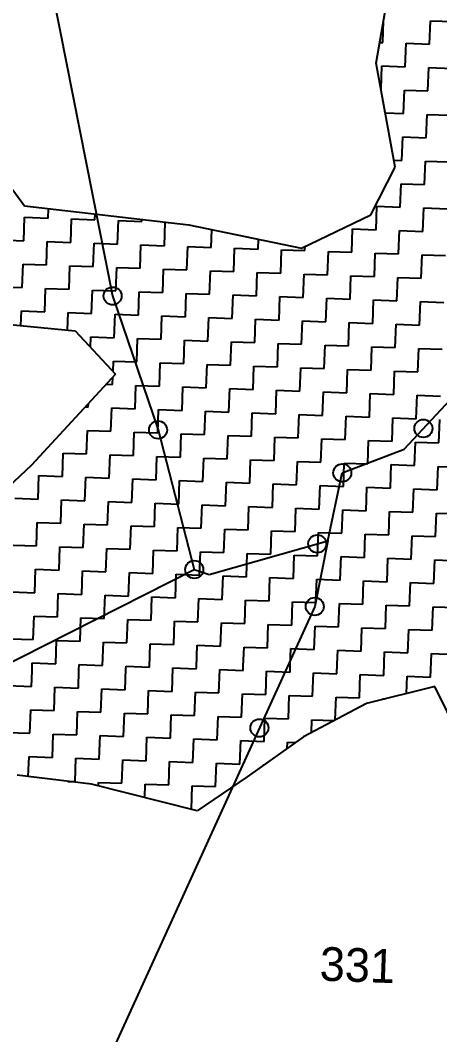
# Model space of a CAD drawing. Header units: metres. Extents: x 287345 to 291891, y 1993918 to 1999987.
# Drawn here: x 289616.9 to 289796.9, y 1997489.3 to 1997924.9 of the extents above; entities that cross this region are included whole.
import ezdxf
from ezdxf.enums import TextEntityAlignment as Align

# ---------------------------------------------------------------- set-up
doc = ezdxf.new("R2010")
doc.units = ezdxf.units.M
doc.header["$MEASUREMENT"] = 0
for name, color, linetype in [('POLY_HATCH', 12, 'Continuous'), ('POLY_PARCEL', 6, 'Continuous'), ('TEXT_PARCEL', 7, 'Continuous')]:
    doc.layers.add(name, color=color, linetype=linetype)
doc.styles.add('TEXT_MAP', font='')
doc.styles.get('TEXT_MAP').set_extended_font_data('Kruti Dev 050')

msp = doc.modelspace()

# ---------------------------------------------------------------- linework, layer by layer
for centre in [(289656.53, 1997806.53), (289676.05, 1997749.02), (289789.94, 1997749.64), (289755.12, 1997730.55), (289744.37, 1997700.1), (289691.58, 1997689.04), (289743.32, 1997673.16), (289719.56, 1997620.99)]:
    msp.add_circle(centre, 3.85)
at = {"layer": 'POLY_HATCH'}
for p, q in [((289769.62, 1997906.54), (289780.06, 1997965.92)), ((289777.77, 1997861.78), (289769.62, 1997906.54)), ((289767.31, 1997841.31), (289777.77, 1997861.78)), ((289609.39, 1997858.01), (289618.67, 1997845.18)), ((289618.67, 1997845.18), (289689.3, 1997837.12)), ((289737.61, 1997827.07), (289767.31, 1997841.31)), ((289689.3, 1997837.12), (289737.61, 1997827.07)), ((289593.3, 1997796.05), (289640.41, 1997791.6)), ((289640.41, 1997791.6), (289657.83, 1997772.92)), ((289657.83, 1997772.92), (289621.69, 1997733.9)), ((289621.69, 1997733.9), (289597.24, 1997711.14)), ((289794.91, 1997638.84), (289765.45, 1997631.54)), ((289805.28, 1997617.63), (289794.91, 1997638.84)), ((289765.45, 1997631.54), (289738.52, 1997617.21)), ((289738.52, 1997617.21), (289714.28, 1997600)), ((289647.42, 1997596.81), (289615.58, 1997600.72)), ((289714.28, 1997600), (289692.91, 1997585.47)), ((289692.91, 1997585.47), (289647.42, 1997596.81))]:
    msp.add_line(p, q, dxfattribs=at)
at = {"layer": 'POLY_HATCH', "linetype": 'Continuous'}
for p, q in [((289792.57, 1997914.7), (289792.93, 1997924.75)), ((289792.93, 1997924.75), (289802.98, 1997924.4)), ((289772.46, 1997915.41), (289772.79, 1997924.55)), ((289771.19, 1997915.46), (289772.46, 1997915.41)), ((289782.16, 1997905), (289782.52, 1997915.06)), ((289782.52, 1997915.06), (289792.57, 1997914.7)), ((289771.75, 1997895.3), (289772.11, 1997905.36)), ((289772.11, 1997905.36), (289782.16, 1997905)), ((289791.86, 1997894.59), (289792.22, 1997904.65)), ((289792.22, 1997904.65), (289802.27, 1997904.29)), ((289771.66, 1997895.31), (289771.75, 1997895.3)), ((289781.45, 1997884.89), (289781.81, 1997894.95)), ((289781.81, 1997894.95), (289791.86, 1997894.59)), ((289773.51, 1997885.17), (289781.45, 1997884.89)), ((289791.15, 1997874.48), (289791.5, 1997884.54)), ((289791.5, 1997884.54), (289801.56, 1997884.18)), ((289780.74, 1997864.78), (289781.09, 1997874.84)), ((289781.09, 1997874.84), (289791.15, 1997874.48)), ((289777.2, 1997864.91), (289780.74, 1997864.78)), ((289790.44, 1997854.37), (289790.79, 1997864.43)), ((289790.79, 1997864.43), (289800.85, 1997864.07)), ((289780.03, 1997844.67), (289780.38, 1997854.73)), ((289780.38, 1997854.73), (289790.44, 1997854.37)), ((289628.85, 1997839.96), (289629, 1997844)), ((289769.62, 1997834.98), (289769.97, 1997845.03)), ((289769.97, 1997845.03), (289780.03, 1997844.67)), ((289789.73, 1997834.26), (289790.08, 1997844.32)), ((289790.08, 1997844.32), (289800.14, 1997843.96)), ((289618.44, 1997830.26), (289618.8, 1997840.31)), ((289618.8, 1997840.31), (289628.85, 1997839.96)), ((289638.55, 1997829.55), (289638.91, 1997839.6)), ((289638.91, 1997839.6), (289648.96, 1997839.25)), ((289648.96, 1997839.25), (289649.05, 1997841.71)), ((289658.66, 1997828.83), (289659.02, 1997838.89)), ((289659.02, 1997838.89), (289669.07, 1997838.53)), ((289669.07, 1997838.53), (289669.1, 1997839.42)), ((289678.77, 1997828.12), (289679.13, 1997838.18)), ((289679.13, 1997838.18), (289680.43, 1997838.13)), ((289698.88, 1997827.41), (289699.15, 1997835.07)), ((289759.21, 1997825.28), (289759.56, 1997835.33)), ((289759.56, 1997835.33), (289769.62, 1997834.98)), ((289779.32, 1997824.57), (289779.67, 1997834.62)), ((289779.67, 1997834.62), (289789.73, 1997834.26)), ((289608.39, 1997830.61), (289618.44, 1997830.26)), ((289628.14, 1997819.85), (289628.5, 1997829.9)), ((289628.5, 1997829.9), (289638.55, 1997829.55)), ((289648.25, 1997819.14), (289648.61, 1997829.19)), ((289648.61, 1997829.19), (289658.66, 1997828.83)), ((289718.99, 1997826.7), (289719.14, 1997830.91)), ((289668.36, 1997818.42), (289668.72, 1997828.48)), ((289668.72, 1997828.48), (289678.77, 1997828.12)), ((289688.47, 1997817.71), (289688.82, 1997827.77)), ((289688.82, 1997827.77), (289698.88, 1997827.41)), ((289708.58, 1997817), (289708.93, 1997827.06)), ((289708.93, 1997827.06), (289718.99, 1997826.7)), ((289728.69, 1997816.29), (289729.04, 1997826.34)), ((289729.04, 1997826.34), (289739.1, 1997825.99)), ((289739.1, 1997825.99), (289739.16, 1997827.82)), ((289748.8, 1997815.58), (289749.15, 1997825.63)), ((289749.15, 1997825.63), (289759.21, 1997825.28)), ((289768.9, 1997814.87), (289769.26, 1997824.92)), ((289769.26, 1997824.92), (289779.32, 1997824.57)), ((289617.73, 1997810.15), (289618.09, 1997820.2)), ((289618.09, 1997820.2), (289628.14, 1997819.85)), ((289789.01, 1997814.16), (289789.37, 1997824.21)), ((289789.37, 1997824.21), (289799.42, 1997823.85)), ((289637.84, 1997809.44), (289638.2, 1997819.49)), ((289638.2, 1997819.49), (289648.25, 1997819.14)), ((289657.95, 1997808.73), (289658.31, 1997818.78)), ((289658.31, 1997818.78), (289668.36, 1997818.42)), ((289678.06, 1997808.01), (289678.41, 1997818.07)), ((289678.41, 1997818.07), (289688.47, 1997817.71)), ((289698.17, 1997807.3), (289698.52, 1997817.36)), ((289698.52, 1997817.36), (289708.58, 1997817)), ((289718.28, 1997806.59), (289718.63, 1997816.65)), ((289718.63, 1997816.65), (289728.69, 1997816.29)), ((289738.39, 1997805.88), (289738.74, 1997815.93)), ((289738.74, 1997815.93), (289748.8, 1997815.58)), ((289758.49, 1997805.17), (289758.85, 1997815.22)), ((289758.85, 1997815.22), (289768.9, 1997814.87)), ((289778.6, 1997804.46), (289778.96, 1997814.51)), ((289778.96, 1997814.51), (289789.01, 1997814.16)), ((289607.68, 1997810.5), (289617.73, 1997810.15)), ((289627.43, 1997799.74), (289627.79, 1997809.79)), ((289627.79, 1997809.79), (289637.84, 1997809.44)), ((289647.54, 1997799.03), (289647.9, 1997809.08)), ((289647.9, 1997809.08), (289657.95, 1997808.73)), ((289667.65, 1997798.32), (289668, 1997808.37)), ((289668, 1997808.37), (289678.06, 1997808.01)), ((289687.76, 1997797.6), (289688.11, 1997807.66)), ((289688.11, 1997807.66), (289698.17, 1997807.3)), ((289707.87, 1997796.89), (289708.22, 1997806.95)), ((289708.22, 1997806.95), (289718.28, 1997806.59)), ((289727.98, 1997796.18), (289728.33, 1997806.24)), ((289728.33, 1997806.24), (289738.39, 1997805.88)), ((289748.08, 1997795.47), (289748.44, 1997805.52)), ((289748.44, 1997805.52), (289758.49, 1997805.17)), ((289768.19, 1997794.76), (289768.55, 1997804.81)), ((289768.55, 1997804.81), (289778.6, 1997804.46)), ((289788.3, 1997794.05), (289788.66, 1997804.1)), ((289788.66, 1997804.1), (289798.71, 1997803.74)), ((289617.15, 1997793.8), (289617.38, 1997800.09)), ((289617.38, 1997800.09), (289627.43, 1997799.74)), ((289637.22, 1997791.9), (289637.48, 1997799.38)), ((289637.48, 1997799.38), (289647.54, 1997799.03)), ((289657.24, 1997788.62), (289657.59, 1997798.67)), ((289657.59, 1997798.67), (289667.65, 1997798.32)), ((289677.35, 1997787.91), (289677.7, 1997797.96)), ((289677.7, 1997797.96), (289687.76, 1997797.6)), ((289697.46, 1997787.19), (289697.81, 1997797.25)), ((289697.81, 1997797.25), (289707.87, 1997796.89)), ((289717.57, 1997786.48), (289717.92, 1997796.54)), ((289717.92, 1997796.54), (289727.98, 1997796.18)), ((289737.67, 1997785.77), (289738.03, 1997795.83)), ((289738.03, 1997795.83), (289748.08, 1997795.47)), ((289757.78, 1997785.06), (289758.14, 1997795.11)), ((289758.14, 1997795.11), (289768.19, 1997794.76)), ((289777.89, 1997784.35), (289778.25, 1997794.4)), ((289778.25, 1997794.4), (289788.3, 1997794.05)), ((289647.03, 1997784.51), (289647.18, 1997788.97)), ((289647.18, 1997788.97), (289657.24, 1997788.62)), ((289666.94, 1997778.21), (289667.29, 1997788.26)), ((289667.29, 1997788.26), (289677.35, 1997787.91)), ((289687.05, 1997777.5), (289687.4, 1997787.55)), ((289687.4, 1997787.55), (289697.46, 1997787.19)), ((289707.15, 1997776.78), (289707.51, 1997786.84)), ((289707.51, 1997786.84), (289717.57, 1997786.48)), ((289727.26, 1997776.07), (289727.62, 1997786.13)), ((289727.62, 1997786.13), (289737.67, 1997785.77)), ((289747.37, 1997775.36), (289747.73, 1997785.41)), ((289747.73, 1997785.41), (289757.78, 1997785.06)), ((289767.48, 1997774.65), (289767.84, 1997784.7)), ((289767.84, 1997784.7), (289777.89, 1997784.35)), ((289787.59, 1997773.94), (289787.95, 1997783.99)), ((289787.95, 1997783.99), (289798, 1997783.64)), ((289656.72, 1997774.11), (289656.88, 1997778.56)), ((289656.88, 1997778.56), (289666.94, 1997778.21)), ((289676.64, 1997767.8), (289676.99, 1997777.85)), ((289676.99, 1997777.85), (289687.05, 1997777.5)), ((289696.74, 1997767.08), (289697.1, 1997777.14)), ((289697.1, 1997777.14), (289707.15, 1997776.78)), ((289716.85, 1997766.37), (289717.21, 1997776.43)), ((289717.21, 1997776.43), (289727.26, 1997776.07)), ((289736.96, 1997765.66), (289737.32, 1997775.72)), ((289737.32, 1997775.72), (289747.37, 1997775.36)), ((289757.07, 1997764.95), (289757.43, 1997775)), ((289757.43, 1997775), (289767.48, 1997774.65)), ((289777.18, 1997764.24), (289777.54, 1997774.29)), ((289777.54, 1997774.29), (289787.59, 1997773.94)), ((289653.83, 1997768.6), (289656.53, 1997768.51)), ((289656.53, 1997768.51), (289656.64, 1997771.64)), ((289666.23, 1997758.1), (289666.58, 1997768.15)), ((289666.58, 1997768.15), (289676.64, 1997767.8)), ((289686.33, 1997757.39), (289686.69, 1997767.44)), ((289686.69, 1997767.44), (289696.74, 1997767.08)), ((289706.44, 1997756.67), (289706.8, 1997766.73)), ((289706.8, 1997766.73), (289716.85, 1997766.37)), ((289726.55, 1997755.96), (289726.91, 1997766.02)), ((289726.91, 1997766.02), (289736.96, 1997765.66)), ((289746.66, 1997755.25), (289747.02, 1997765.31)), ((289747.02, 1997765.31), (289757.07, 1997764.95)), ((289766.77, 1997754.54), (289767.13, 1997764.59)), ((289767.13, 1997764.59), (289777.18, 1997764.24)), ((289786.88, 1997753.83), (289787.23, 1997763.88)), ((289787.23, 1997763.88), (289797.29, 1997763.53)), ((289646.12, 1997758.81), (289646.17, 1997760.34)), ((289644.8, 1997758.86), (289646.12, 1997758.81)), ((289655.82, 1997748.4), (289656.17, 1997758.45)), ((289656.17, 1997758.45), (289666.23, 1997758.1)), ((289675.92, 1997747.69), (289676.28, 1997757.74)), ((289676.28, 1997757.74), (289686.33, 1997757.39)), ((289696.03, 1997746.98), (289696.39, 1997757.03)), ((289696.39, 1997757.03), (289706.44, 1997756.67)), ((289716.14, 1997746.26), (289716.5, 1997756.32)), ((289716.5, 1997756.32), (289726.55, 1997755.96)), ((289736.25, 1997745.55), (289736.61, 1997755.61)), ((289736.61, 1997755.61), (289746.66, 1997755.25)), ((289756.36, 1997744.84), (289756.72, 1997754.9)), ((289756.72, 1997754.9), (289766.77, 1997754.54)), ((289776.47, 1997744.13), (289776.82, 1997754.18)), ((289776.82, 1997754.18), (289786.88, 1997753.83)), ((289796.58, 1997743.42), (289796.93, 1997753.47)), ((289645.4, 1997738.7), (289645.76, 1997748.75)), ((289645.76, 1997748.75), (289655.82, 1997748.4)), ((289665.51, 1997737.99), (289665.87, 1997748.04)), ((289665.87, 1997748.04), (289675.92, 1997747.69)), ((289685.62, 1997737.28), (289685.98, 1997747.33)), ((289685.98, 1997747.33), (289696.03, 1997746.98)), ((289705.73, 1997736.57), (289706.09, 1997746.62)), ((289706.09, 1997746.62), (289716.14, 1997746.26)), ((289725.84, 1997735.85), (289726.2, 1997745.91)), ((289726.2, 1997745.91), (289736.25, 1997745.55)), ((289745.95, 1997735.14), (289746.31, 1997745.2)), ((289746.31, 1997745.2), (289756.36, 1997744.84)), ((289766.06, 1997734.43), (289766.41, 1997744.49)), ((289766.41, 1997744.49), (289776.47, 1997744.13)), ((289786.17, 1997733.72), (289786.52, 1997743.77)), ((289786.52, 1997743.77), (289796.58, 1997743.42)), ((289634.99, 1997729), (289635.35, 1997739.06)), ((289635.35, 1997739.06), (289645.4, 1997738.7)), ((289655.1, 1997728.29), (289655.46, 1997738.34)), ((289655.46, 1997738.34), (289665.51, 1997737.99)), ((289675.21, 1997727.58), (289675.57, 1997737.63)), ((289675.57, 1997737.63), (289685.62, 1997737.28)), ((289695.32, 1997726.87), (289695.68, 1997736.92)), ((289695.68, 1997736.92), (289705.73, 1997736.57)), ((289715.43, 1997726.16), (289715.79, 1997736.21)), ((289715.79, 1997736.21), (289725.84, 1997735.85)), ((289735.54, 1997725.44), (289735.9, 1997735.5)), ((289735.9, 1997735.5), (289745.95, 1997735.14)), ((289755.65, 1997724.73), (289756, 1997734.79)), ((289756, 1997734.79), (289766.06, 1997734.43)), ((289775.76, 1997724.02), (289776.11, 1997734.08)), ((289776.11, 1997734.08), (289786.17, 1997733.72)), ((289795.87, 1997723.31), (289796.22, 1997733.36)), ((289796.22, 1997733.36), (289806.28, 1997733.01)), ((289624.58, 1997719.3), (289624.94, 1997729.36)), ((289624.94, 1997729.36), (289634.99, 1997729)), ((289644.69, 1997718.59), (289645.05, 1997728.65)), ((289645.05, 1997728.65), (289655.1, 1997728.29)), ((289664.8, 1997717.88), (289665.16, 1997727.93)), ((289665.16, 1997727.93), (289675.21, 1997727.58)), ((289684.91, 1997717.17), (289685.27, 1997727.22)), ((289685.27, 1997727.22), (289695.32, 1997726.87)), ((289705.02, 1997716.46), (289705.38, 1997726.51)), ((289705.38, 1997726.51), (289715.43, 1997726.16)), ((289725.13, 1997715.75), (289725.48, 1997725.8)), ((289725.48, 1997725.8), (289735.54, 1997725.44)), ((289745.24, 1997715.03), (289745.59, 1997725.09)), ((289745.59, 1997725.09), (289755.65, 1997724.73)), ((289765.35, 1997714.32), (289765.7, 1997724.38)), ((289765.7, 1997724.38), (289775.76, 1997724.02)), ((289785.46, 1997713.61), (289785.81, 1997723.66)), ((289785.81, 1997723.66), (289795.87, 1997723.31)), ((289614.53, 1997719.66), (289624.58, 1997719.3)), ((289634.28, 1997708.89), (289634.64, 1997718.95)), ((289634.64, 1997718.95), (289644.69, 1997718.59)), ((289654.39, 1997708.18), (289654.75, 1997718.24)), ((289654.75, 1997718.24), (289664.8, 1997717.88)), ((289674.5, 1997707.47), (289674.86, 1997717.52)), ((289674.86, 1997717.52), (289684.91, 1997717.17)), ((289694.61, 1997706.76), (289694.97, 1997716.81)), ((289694.97, 1997716.81), (289705.02, 1997716.46)), ((289714.72, 1997706.05), (289715.07, 1997716.1)), ((289715.07, 1997716.1), (289725.13, 1997715.75)), ((289734.83, 1997705.33), (289735.18, 1997715.39)), ((289735.18, 1997715.39), (289745.24, 1997715.03)), ((289754.94, 1997704.62), (289755.29, 1997714.68)), ((289755.29, 1997714.68), (289765.35, 1997714.32)), ((289775.05, 1997703.91), (289775.4, 1997713.97)), ((289775.4, 1997713.97), (289785.46, 1997713.61)), ((289795.15, 1997703.2), (289795.51, 1997713.25)), ((289795.51, 1997713.25), (289805.57, 1997712.9)), ((289623.87, 1997699.19), (289624.23, 1997709.25)), ((289624.23, 1997709.25), (289634.28, 1997708.89)), ((289643.98, 1997698.48), (289644.34, 1997708.54)), ((289644.34, 1997708.54), (289654.39, 1997708.18)), ((289664.09, 1997697.77), (289664.45, 1997707.83)), ((289664.45, 1997707.83), (289674.5, 1997707.47)), ((289684.2, 1997697.06), (289684.56, 1997707.11)), ((289684.56, 1997707.11), (289694.61, 1997706.76)), ((289704.31, 1997696.35), (289704.66, 1997706.4)), ((289704.66, 1997706.4), (289714.72, 1997706.05)), ((289724.42, 1997695.64), (289724.77, 1997705.69)), ((289724.77, 1997705.69), (289734.83, 1997705.33)), ((289744.53, 1997694.92), (289744.88, 1997704.98)), ((289744.88, 1997704.98), (289754.94, 1997704.62)), ((289764.64, 1997694.21), (289764.99, 1997704.27)), ((289764.99, 1997704.27), (289775.05, 1997703.91)), ((289784.74, 1997693.5), (289785.1, 1997703.56)), ((289785.1, 1997703.56), (289795.15, 1997703.2)), ((289613.82, 1997699.55), (289623.87, 1997699.19)), ((289633.57, 1997688.78), (289633.93, 1997698.84)), ((289633.93, 1997698.84), (289643.98, 1997698.48)), ((289653.68, 1997688.07), (289654.04, 1997698.13)), ((289654.04, 1997698.13), (289664.09, 1997697.77)), ((289673.79, 1997687.36), (289674.15, 1997697.42)), ((289674.15, 1997697.42), (289684.2, 1997697.06)), ((289693.9, 1997686.65), (289694.25, 1997696.7)), ((289694.25, 1997696.7), (289704.31, 1997696.35)), ((289714.01, 1997685.94), (289714.36, 1997695.99)), ((289714.36, 1997695.99), (289724.42, 1997695.64)), ((289734.12, 1997685.23), (289734.47, 1997695.28)), ((289734.47, 1997695.28), (289744.53, 1997694.92)), ((289754.23, 1997684.51), (289754.58, 1997694.57)), ((289754.58, 1997694.57), (289764.64, 1997694.21)), ((289774.33, 1997683.8), (289774.69, 1997693.86)), ((289774.69, 1997693.86), (289784.74, 1997693.5)), ((289794.44, 1997683.09), (289794.8, 1997693.15)), ((289794.8, 1997693.15), (289804.85, 1997692.79)), ((289623.16, 1997679.09), (289623.52, 1997689.14)), ((289623.52, 1997689.14), (289633.57, 1997688.78)), ((289643.27, 1997678.37), (289643.63, 1997688.43)), ((289643.63, 1997688.43), (289653.68, 1997688.07)), ((289663.38, 1997677.66), (289663.73, 1997687.72)), ((289663.73, 1997687.72), (289673.79, 1997687.36)), ((289683.49, 1997676.95), (289683.84, 1997687)), ((289683.84, 1997687), (289693.9, 1997686.65)), ((289703.6, 1997676.24), (289703.95, 1997686.29)), ((289703.95, 1997686.29), (289714.01, 1997685.94)), ((289723.71, 1997675.53), (289724.06, 1997685.58)), ((289724.06, 1997685.58), (289734.12, 1997685.23)), ((289743.81, 1997674.82), (289744.17, 1997684.87)), ((289744.17, 1997684.87), (289754.23, 1997684.51)), ((289763.92, 1997674.1), (289764.28, 1997684.16)), ((289764.28, 1997684.16), (289774.33, 1997683.8)), ((289784.03, 1997673.39), (289784.39, 1997683.45)), ((289784.39, 1997683.45), (289794.44, 1997683.09)), ((289613.11, 1997679.44), (289623.16, 1997679.09)), ((289632.86, 1997668.67), (289633.22, 1997678.73)), ((289633.22, 1997678.73), (289643.27, 1997678.37)), ((289652.97, 1997667.96), (289653.32, 1997678.02)), ((289653.32, 1997678.02), (289663.38, 1997677.66)), ((289673.08, 1997667.25), (289673.43, 1997677.31)), ((289673.43, 1997677.31), (289683.49, 1997676.95)), ((289693.19, 1997666.54), (289693.54, 1997676.59)), ((289693.54, 1997676.59), (289703.6, 1997676.24)), ((289713.3, 1997665.83), (289713.65, 1997675.88)), ((289713.65, 1997675.88), (289723.71, 1997675.53)), ((289733.4, 1997665.12), (289733.76, 1997675.17)), ((289733.76, 1997675.17), (289743.81, 1997674.82)), ((289753.51, 1997664.41), (289753.87, 1997674.46)), ((289753.87, 1997674.46), (289763.92, 1997674.1)), ((289773.62, 1997663.69), (289773.98, 1997673.75)), ((289773.98, 1997673.75), (289784.03, 1997673.39)), ((289793.73, 1997662.98), (289794.09, 1997673.04)), ((289794.09, 1997673.04), (289804.14, 1997672.68)), ((289622.45, 1997658.98), (289622.81, 1997669.03)), ((289622.81, 1997669.03), (289632.86, 1997668.67)), ((289642.56, 1997658.26), (289642.91, 1997668.32)), ((289642.91, 1997668.32), (289652.97, 1997667.96)), ((289662.67, 1997657.55), (289663.02, 1997667.61)), ((289663.02, 1997667.61), (289673.08, 1997667.25)), ((289682.78, 1997656.84), (289683.13, 1997666.9)), ((289683.13, 1997666.9), (289693.19, 1997666.54)), ((289702.89, 1997656.13), (289703.24, 1997666.18)), ((289703.24, 1997666.18), (289713.3, 1997665.83)), ((289722.99, 1997655.42), (289723.35, 1997665.47)), ((289723.35, 1997665.47), (289733.4, 1997665.12)), ((289743.1, 1997654.71), (289743.46, 1997664.76)), ((289743.46, 1997664.76), (289753.51, 1997664.41)), ((289763.21, 1997653.99), (289763.57, 1997664.05)), ((289763.57, 1997664.05), (289773.62, 1997663.69)), ((289783.32, 1997653.28), (289783.68, 1997663.34)), ((289783.68, 1997663.34), (289793.73, 1997662.98)), ((289612.39, 1997659.33), (289622.45, 1997658.98)), ((289632.15, 1997648.57), (289632.5, 1997658.62)), ((289632.5, 1997658.62), (289642.56, 1997658.26)), ((289652.26, 1997647.85), (289652.61, 1997657.91)), ((289652.61, 1997657.91), (289662.67, 1997657.55)), ((289672.37, 1997647.14), (289672.72, 1997657.2)), ((289672.72, 1997657.2), (289682.78, 1997656.84)), ((289692.5, 1997647.08), (289692.83, 1997656.49)), ((289692.83, 1997656.49), (289702.89, 1997656.13)), ((289712.65, 1997647.53), (289712.94, 1997655.77)), ((289712.94, 1997655.77), (289722.99, 1997655.42)), ((289732.8, 1997647.99), (289733.05, 1997655.06)), ((289733.05, 1997655.06), (289743.1, 1997654.71)), ((289752.95, 1997648.45), (289753.16, 1997654.35)), ((289753.16, 1997654.35), (289763.21, 1997653.99)), ((289773.1, 1997648.9), (289773.27, 1997653.64)), ((289773.27, 1997653.64), (289783.32, 1997653.28)), ((289793.25, 1997649.36), (289793.38, 1997652.93)), ((289793.38, 1997652.93), (289803.43, 1997652.57)), ((289621.97, 1997645.48), (289622.09, 1997648.92)), ((289622.09, 1997648.92), (289632.15, 1997648.57)), ((289641.85, 1997638.16), (289642.12, 1997645.94)), ((289642.12, 1997645.94), (289642.2, 1997648.21)), ((289642.2, 1997648.21), (289652.26, 1997647.85)), ((289661.96, 1997637.44), (289662.27, 1997646.39)), ((289662.27, 1997646.39), (289662.31, 1997647.5)), ((289662.31, 1997647.5), (289672.37, 1997647.14)), ((289682.06, 1997636.73), (289682.42, 1997646.79)), ((289682.42, 1997646.79), (289692.48, 1997646.43)), ((289692.48, 1997646.43), (289692.5, 1997647.08)), ((289702.17, 1997636.02), (289702.53, 1997646.08)), ((289702.53, 1997646.08), (289712.58, 1997645.72)), ((289712.58, 1997645.72), (289712.65, 1997647.53)), ((289732.69, 1997645.01), (289732.8, 1997647.99)), ((289752.8, 1997644.3), (289752.95, 1997648.45)), ((289772.91, 1997643.58), (289773.1, 1997648.9)), ((289793.02, 1997642.87), (289793.25, 1997649.36)), ((289621.74, 1997638.87), (289621.97, 1997645.48)), ((289722.28, 1997635.31), (289722.64, 1997645.36)), ((289722.64, 1997645.36), (289732.69, 1997645.01)), ((289742.39, 1997634.6), (289742.75, 1997644.65)), ((289742.75, 1997644.65), (289752.8, 1997644.3)), ((289762.5, 1997633.89), (289762.86, 1997643.94)), ((289762.86, 1997643.94), (289772.91, 1997643.58)), ((289782.7, 1997635.82), (289782.97, 1997643.23)), ((289782.97, 1997643.23), (289793.02, 1997642.87)), ((289611.68, 1997639.22), (289621.74, 1997638.87)), ((289631.44, 1997628.46), (289631.79, 1997638.51)), ((289631.79, 1997638.51), (289641.85, 1997638.16)), ((289651.55, 1997627.75), (289651.9, 1997637.8)), ((289651.9, 1997637.8), (289661.96, 1997637.44)), ((289671.65, 1997627.03), (289672.01, 1997637.09)), ((289672.01, 1997637.09), (289682.06, 1997636.73)), ((289691.76, 1997626.32), (289692.12, 1997636.38)), ((289692.12, 1997636.38), (289702.17, 1997636.02)), ((289711.87, 1997625.61), (289712.23, 1997635.66)), ((289712.23, 1997635.66), (289722.28, 1997635.31)), ((289731.98, 1997624.9), (289732.34, 1997634.95)), ((289732.34, 1997634.95), (289742.39, 1997634.6)), ((289752.1, 1997624.44), (289752.45, 1997634.24)), ((289752.45, 1997634.24), (289762.5, 1997633.89)), ((289772.55, 1997633.3), (289772.56, 1997633.53)), ((289772.56, 1997633.53), (289773.36, 1997633.5)), ((289621.03, 1997618.76), (289621.38, 1997628.81)), ((289621.38, 1997628.81), (289631.44, 1997628.46)), ((289641.14, 1997618.05), (289641.49, 1997628.1)), ((289641.49, 1997628.1), (289651.55, 1997627.75)), ((289661.24, 1997617.33), (289661.6, 1997627.39)), ((289661.6, 1997627.39), (289671.65, 1997627.03)), ((289681.35, 1997616.62), (289681.71, 1997626.68)), ((289681.71, 1997626.68), (289691.76, 1997626.32)), ((289701.46, 1997615.91), (289701.82, 1997625.97)), ((289701.82, 1997625.97), (289711.87, 1997625.61)), ((289721.57, 1997615.2), (289721.93, 1997625.25)), ((289721.93, 1997625.25), (289731.98, 1997624.9)), ((289741.84, 1997618.97), (289742.04, 1997624.54)), ((289742.04, 1997624.54), (289751.66, 1997624.2)), ((289610.97, 1997619.11), (289621.03, 1997618.76)), ((289630.73, 1997608.35), (289631.08, 1997618.4)), ((289631.08, 1997618.4), (289641.14, 1997618.05)), ((289650.83, 1997607.64), (289651.19, 1997617.69)), ((289651.19, 1997617.69), (289661.24, 1997617.33)), ((289670.94, 1997606.92), (289671.3, 1997616.98)), ((289671.3, 1997616.98), (289681.35, 1997616.62)), ((289691.05, 1997606.21), (289691.41, 1997616.27)), ((289691.41, 1997616.27), (289701.46, 1997615.91)), ((289711.16, 1997605.5), (289711.52, 1997615.56)), ((289711.52, 1997615.56), (289721.57, 1997615.2)), ((289731.53, 1997612.25), (289731.63, 1997614.84)), ((289731.63, 1997614.84), (289735.02, 1997614.72)), ((289620.37, 1997600.13), (289620.67, 1997608.7)), ((289620.67, 1997608.7), (289630.73, 1997608.35)), ((289640.42, 1997597.94), (289640.78, 1997607.99)), ((289640.78, 1997607.99), (289650.83, 1997607.64)), ((289660.53, 1997597.23), (289660.89, 1997607.28)), ((289660.89, 1997607.28), (289670.94, 1997606.92)), ((289680.64, 1997596.51), (289681, 1997606.57)), ((289681, 1997606.57), (289691.05, 1997606.21)), ((289700.75, 1997595.8), (289701.11, 1997605.86)), ((289701.11, 1997605.86), (289711.16, 1997605.5)), ((289721.21, 1997604.92), (289721.22, 1997605.15)), ((289721.22, 1997605.15), (289721.51, 1997605.14)), ((289637.34, 1997598.05), (289640.42, 1997597.94)), ((289650.42, 1997596.06), (289650.48, 1997597.58)), ((289650.48, 1997597.58), (289660.53, 1997597.23)), ((289670.38, 1997591.09), (289670.59, 1997596.87)), ((289670.59, 1997596.87), (289680.64, 1997596.51)), ((289690.34, 1997586.11), (289690.7, 1997596.16)), ((289690.7, 1997596.16), (289700.75, 1997595.8))]:
    msp.add_line(p, q, dxfattribs=at)
at = {"layer": 'POLY_PARCEL'}
for p, q in [((289629.91, 1997940.69), (289656.53, 1997806.53)), ((289656.53, 1997806.53), (289676.05, 1997749.02)), ((289781.62, 1997740.71), (289812.86, 1997774.22)), ((289676.05, 1997749.02), (289691.58, 1997689.04)), ((289755.12, 1997730.55), (289781.62, 1997740.71)), ((289748.86, 1997701.38), (289755.12, 1997730.55)), ((289698.03, 1997686.85), (289748.86, 1997701.38)), ((289748.86, 1997701.38), (289743.32, 1997673.16)), ((289593.55, 1997639.46), (289691.58, 1997689.04)), ((289691.58, 1997689.04), (289698.03, 1997686.85)), ((289743.32, 1997673.16), (289650.51, 1997469.42))]:
    msp.add_line(p, q, dxfattribs=at)

# ---------------------------------------------------------------- texts
at = {"layer": 'TEXT_PARCEL', "style": 'TEXT_MAP'}
msp.add_text('331', height=14.488, rotation=357.9734, dxfattribs=at).set_placement((289761.66, 1997519.2), align=Align.MIDDLE)

doc.saveas('drawing.dxf')
